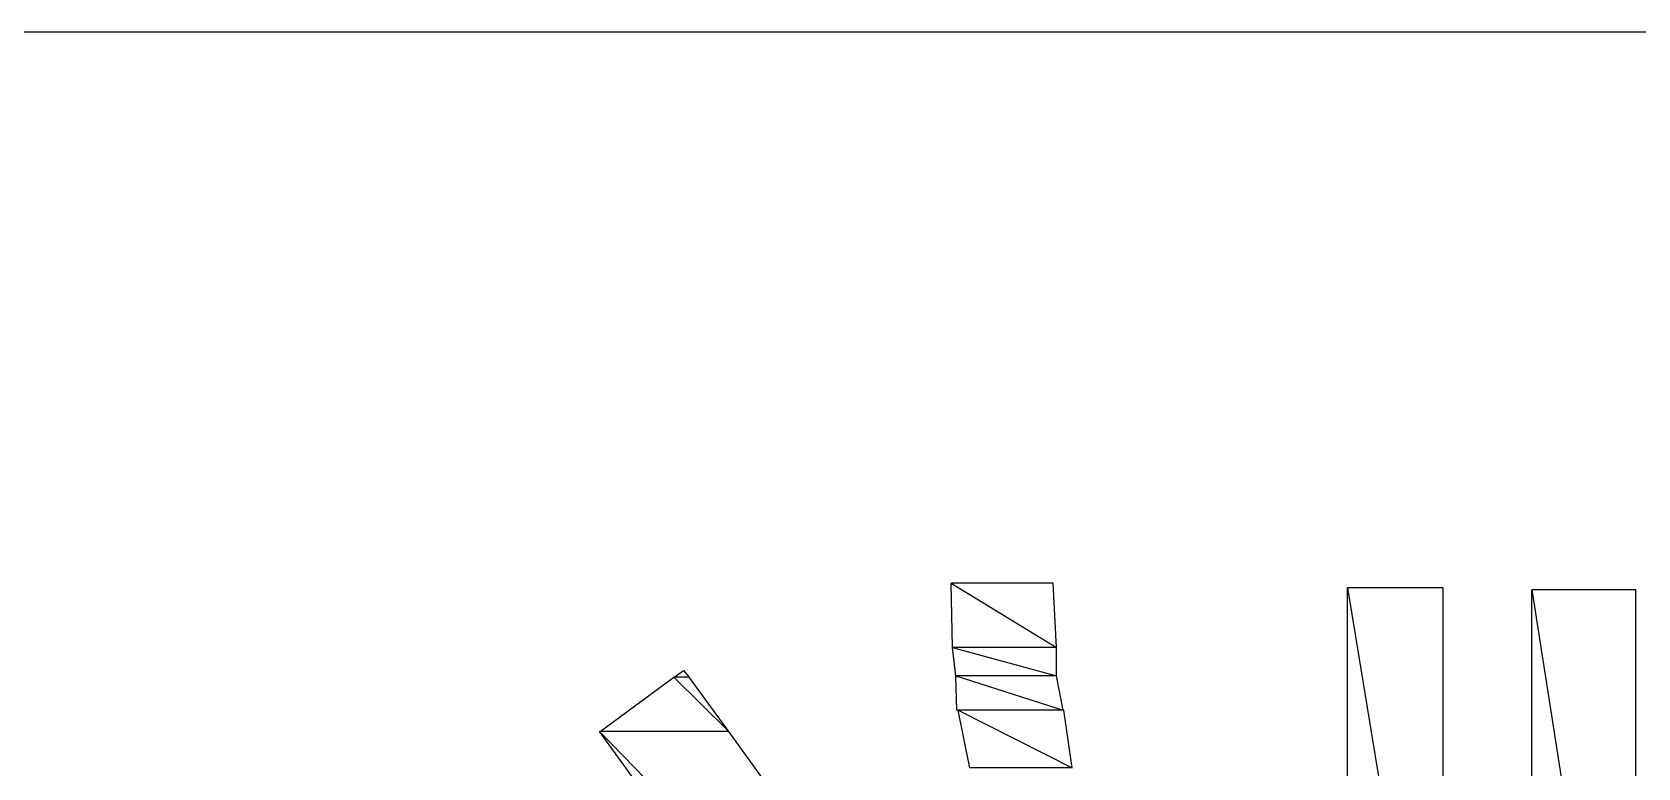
# Model space of a CAD drawing. Header units: millimetres. Extents: x 10 to 831, y 7 to 587.
# Drawn here: x 755.17 to 765.47, y 159.09 to 163.81 of the extents above; entities that cross this region are included whole.
import ezdxf

# ---------------------------------------------------------------- set-up
doc = ezdxf.new("R2010")
doc.units = ezdxf.units.MM
doc.layers.get('0').update_dxf_attribs({"linetype": 'CONTINUOUS'})

msp = doc.modelspace()

# ---------------------------------------------------------------- linework, layer by layer
at = {"color": 0}
for p, q in [((825.779, 163.806), (722.655, 163.806)), ((761.718, 160.27), (761.062, 160.27)), ((761.062, 160.27), (761.739, 159.858)), ((761.062, 160.27), (761.739, 159.858)), ((761.718, 160.27), (761.062, 160.27)), ((761.062, 160.27), (761.739, 159.858)), ((761.062, 160.27), (761.739, 159.858)), ((761.072, 159.858), (761.062, 160.27)), ((761.739, 159.858), (761.718, 160.27)), ((761.739, 159.858), (761.718, 160.27)), ((764.219, 160.24), (763.605, 160.24)), ((763.605, 160.24), (764.219, 156.504)), ((763.605, 160.24), (764.219, 156.504)), ((764.219, 160.24), (763.605, 160.24)), ((763.605, 160.24), (764.219, 156.504)), ((763.605, 160.24), (764.219, 156.504)), ((763.605, 156.504), (763.605, 160.24)), ((764.219, 156.504), (764.219, 160.24)), ((764.219, 156.504), (764.219, 160.24)), ((765.454, 160.228), (764.787, 160.228)), ((764.787, 160.228), (765.454, 155.984)), ((764.787, 160.228), (765.454, 155.984)), ((765.454, 160.228), (764.787, 160.228)), ((764.787, 160.228), (765.454, 155.984)), ((764.787, 160.228), (765.454, 155.984)), ((764.787, 155.984), (764.787, 160.228)), ((765.454, 155.984), (765.454, 160.228)), ((765.454, 155.984), (765.454, 160.228)), ((761.739, 159.858), (761.072, 159.858)), ((761.739, 159.858), (761.072, 159.858)), ((761.739, 159.858), (761.072, 159.858)), ((761.072, 159.858), (761.739, 159.677)), ((761.072, 159.858), (761.739, 159.677)), ((761.739, 159.858), (761.072, 159.858)), ((761.072, 159.858), (761.739, 159.677)), ((761.072, 159.858), (761.739, 159.677)), ((761.093, 159.677), (761.072, 159.858)), ((761.739, 159.677), (761.739, 159.858)), ((761.739, 159.677), (761.739, 159.858)), ((758.811, 159.318), (759.284, 159.668)), ((759.382, 159.668), (759.284, 159.668)), ((759.284, 159.668), (759.636, 159.318)), ((759.284, 159.668), (759.636, 159.318)), ((759.382, 159.668), (759.284, 159.668)), ((759.284, 159.668), (759.636, 159.318)), ((759.284, 159.668), (759.636, 159.318)), ((759.287, 159.668), (759.347, 159.711)), ((759.382, 159.668), (759.287, 159.668)), ((759.382, 159.668), (759.287, 159.668)), ((759.347, 159.711), (759.382, 159.668)), ((759.347, 159.711), (759.382, 159.668)), ((759.636, 159.318), (759.382, 159.668)), ((759.636, 159.318), (759.382, 159.668)), ((761.739, 159.677), (761.093, 159.677)), ((761.739, 159.677), (761.093, 159.677)), ((761.739, 159.677), (761.093, 159.677)), ((761.093, 159.677), (761.781, 159.456)), ((761.093, 159.677), (761.781, 159.456)), ((761.739, 159.677), (761.093, 159.677)), ((761.093, 159.677), (761.781, 159.456)), ((761.093, 159.677), (761.781, 159.456)), ((761.1, 159.456), (761.093, 159.677)), ((761.781, 159.456), (761.739, 159.677)), ((761.781, 159.456), (761.739, 159.677)), ((761.781, 159.456), (761.1, 159.456)), ((761.781, 159.456), (761.1, 159.456)), ((761.785, 159.456), (761.107, 159.456)), ((761.107, 159.456), (761.838, 159.086)), ((761.107, 159.456), (761.838, 159.086)), ((761.785, 159.456), (761.107, 159.456)), ((761.107, 159.456), (761.838, 159.086)), ((761.107, 159.456), (761.838, 159.086)), ((761.182, 159.086), (761.107, 159.456)), ((761.838, 159.086), (761.785, 159.456)), ((761.838, 159.086), (761.785, 159.456)), ((759.636, 159.318), (758.807, 159.318)), ((758.807, 159.318), (762.014, 156.038)), ((758.807, 159.318), (762.014, 156.038)), ((759.636, 159.318), (758.807, 159.318)), ((758.807, 159.318), (762.014, 156.038)), ((758.807, 159.318), (762.014, 156.038)), ((761.189, 156.038), (758.807, 159.318)), ((759.636, 159.318), (758.811, 159.318)), ((759.636, 159.318), (758.811, 159.318)), ((762.014, 156.038), (759.636, 159.318)), ((762.014, 156.038), (759.636, 159.318)), ((761.838, 159.086), (761.182, 159.086)), ((761.838, 159.086), (761.182, 159.086))]:
    msp.add_line(p, q, dxfattribs=at)

doc.saveas('drawing.dxf')
